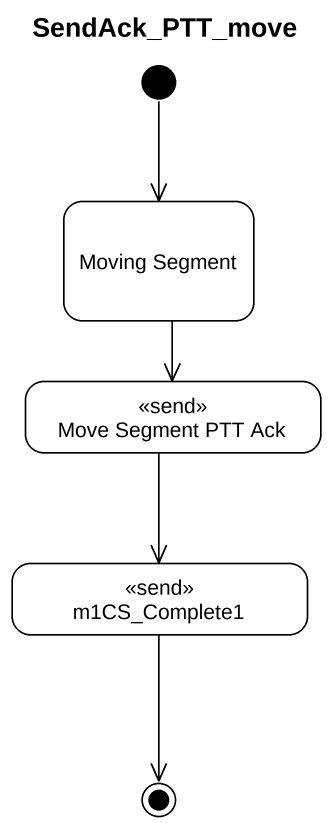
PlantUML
@startuml
title SendAck_PTT_move
hide empty description
state "Moving Segment" as Moving_Segment
state "Move Segment PTT Ack" as Move_Segment_PTT_Ack <<send>>
state m1CS_Complete1 <<send>>
[*] --> Moving_Segment
Moving_Segment --> Move_Segment_PTT_Ack
Move_Segment_PTT_Ack --> m1CS_Complete1
m1CS_Complete1 --> [*]
@enduml
